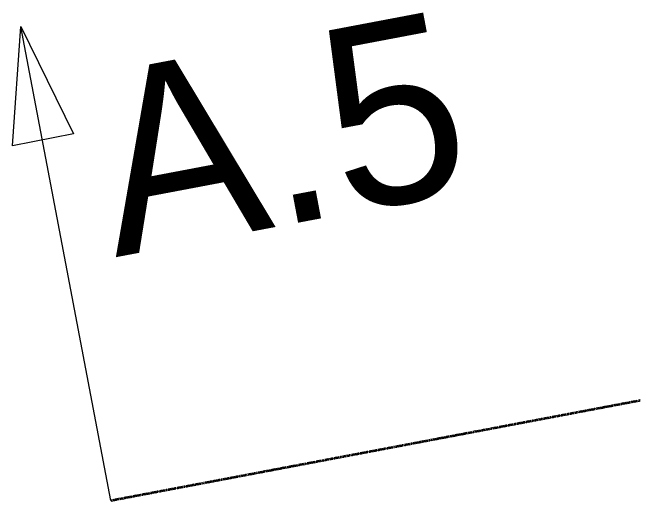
# Model space of a CAD drawing. Header units: centimetres. Extents: x 16433 to 114398, y -50094 to -12305.
# Drawn here: x 66488.7 to 66661, y -45468.3 to -45334.3 of the extents above; entities that cross this region are included whole.
import ezdxf

# ---------------------------------------------------------------- set-up
doc = ezdxf.new("R2010")
doc.units = ezdxf.units.CM
doc.header["$LTSCALE"] = 0.5
doc.linetypes.add('Style de ligne -6', pattern=[1.04164, 0.625, -0.20828, 0.06943, -0.13893])
doc.layers.get('0').update_dxf_attribs({"linetype": 'CONTINUOUS'})
doc.layers.add('1-Façade Nord', color=7, linetype='CONTINUOUS')
doc.styles.add('Futura Std Book', font='')
doc.styles.get('Futura Std Book').set_extended_font_data('Futura Std Book')

# ---------------------------------------------------------------- blocks, each defined once
blk = doc.blocks.new('Groupe-39-1')
at = {"color": 7, "linetype": 'Continuous', "lineweight": 5}
blk.add_line((16005.47, -46416.98), (15980.79, -46286.74), dxfattribs=at)
at = {"color": 7, "linetype": 'Style de ligne -6', "lineweight": 35}
blk.add_line((16005.48, -46416.99), (16150.86, -46389.45), dxfattribs=at)
at = {"color": 7, "linetype": 'Continuous', "lineweight": 13, "flags": 128}
blk.add_lwpolyline([(15978.5, -46319.53), (15980.79, -46286.74), (15995.2, -46316.29)], close=True, dxfattribs=at)
at = {"color": 7, "insert": (15997.35, -46300.73), "char_height": 50.3443, "width": 105.9022, "attachment_point": 1, "rotation": 10.7313, "line_spacing_factor": 0.962448, "style": 'Futura Std Book'}
blk.add_mtext('\\pt32.91,63.484,95.201,126.97,158.69;A.5', dxfattribs=at)

msp = doc.modelspace()

# ---------------------------------------------------------------- block references
at = {"layer": '1-Façade Nord', "color": 7}
msp.add_blockref('Groupe-39-1', (50510.158, 948.669), dxfattribs=at)

doc.saveas('drawing.dxf')
